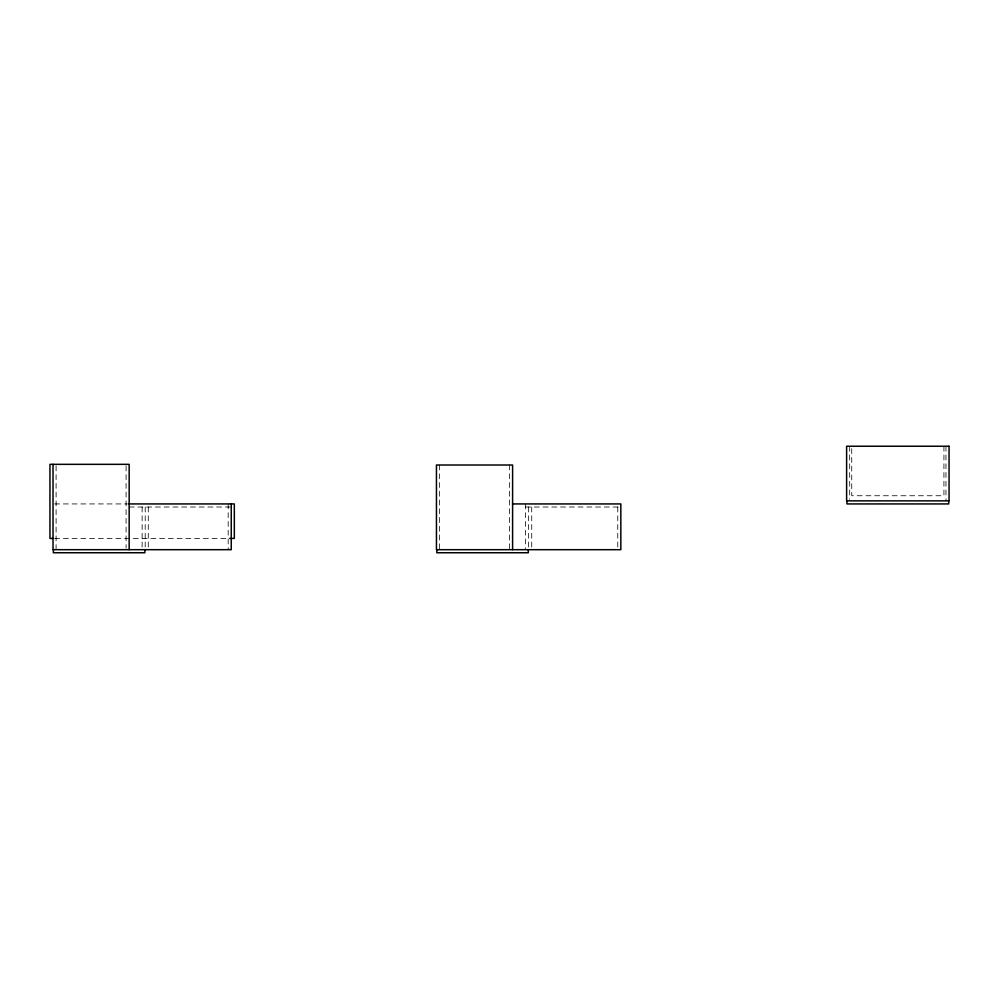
<?xml version="1.0" encoding="UTF-8"?>
<svg xmlns="http://www.w3.org/2000/svg" width="999" height="999" viewBox="0 0 999 999"><rect width="100%" height="100%" fill="white"/><g stroke="black" fill="none" stroke-linecap="round" stroke-linejoin="round"><path stroke-width="0.75" stroke-dasharray="5 3.75" d="M54.595 503.933L127.422 503.933M129.158 507.017L231.256 507.017M525.574 507.017L620.829 507.017M54.595 538.424L228.134 538.424M945.978 446.241L945.978 500.861M943.93 446.241L943.93 495.741L851.735 495.741L851.735 446.241M849.687 446.241L849.687 499.3M617.757 507.017L617.757 549.687M531.718 507.017L531.718 549.687M528.646 507.017L528.646 549.687M525.574 503.933L525.574 549.687M509.527 465.01L509.527 549.687M439.535 465.01L439.535 549.687M228.184 503.933L228.184 549.687M148.289 507.017L148.289 549.687M145.205 507.017L145.205 549.687M142.133 507.017L142.133 549.687M126.086 465.884L126.086 548.139M56.094 465.884L56.094 549.687"/><path stroke-width="1.5" d="M128.971 503.933L234.328 503.933L234.328 538.424L229.683 538.424M512.599 503.933L620.829 503.933L620.829 549.687L436.451 549.687L436.451 465.01L512.599 465.01L512.599 549.687M53.047 538.424L49.95 538.424L49.95 464.335L129.158 464.335L129.158 549.687M948.713 500.861L948.713 503.933L846.965 503.933L846.965 500.861M528.309 549.687L528.309 552.759L436.8 552.759L436.8 549.687M231.256 503.933L231.256 549.687L53.022 549.687L53.022 464.335M144.867 549.687L144.867 552.759L53.359 552.759L53.359 549.687M949.05 446.241L846.615 446.241L846.615 500.861L949.05 500.861L949.05 446.241"/></g></svg>
